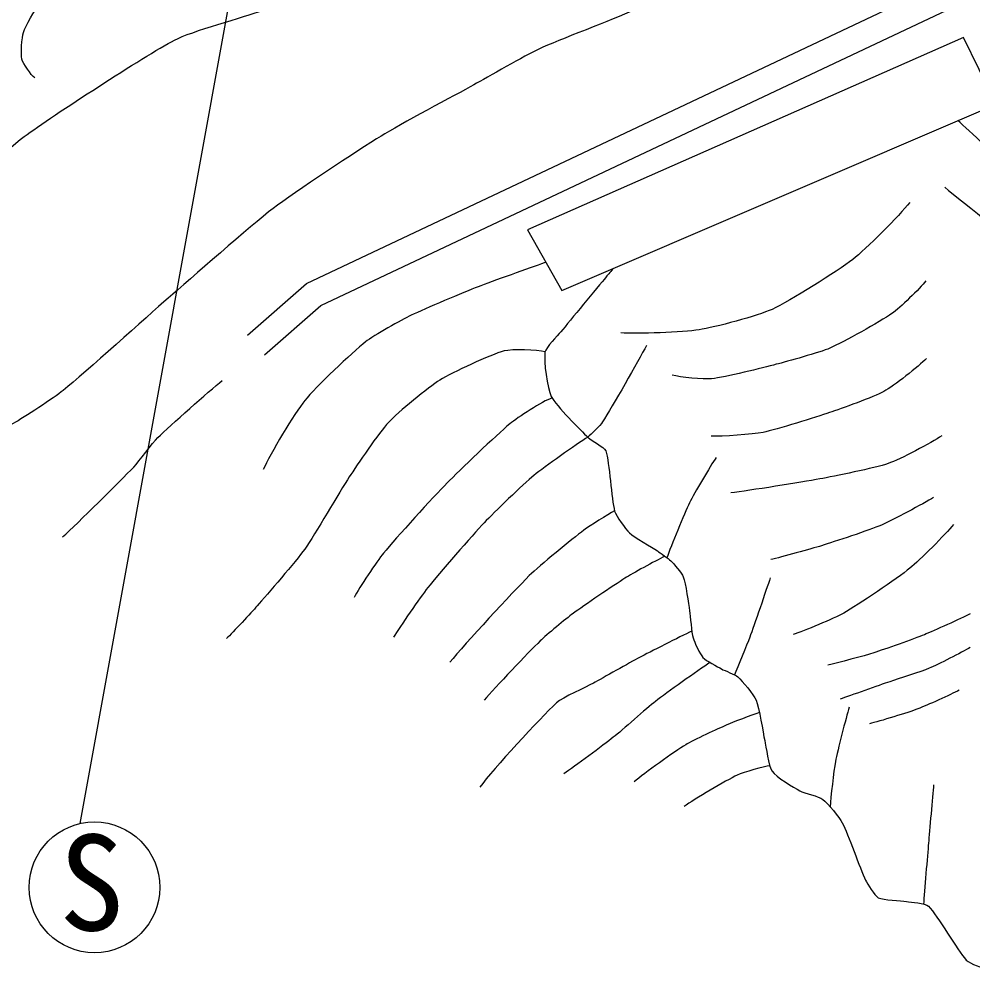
# Model space of a CAD drawing. Units: millimetres, scale not verified. Extents: x 40000 to 680000, y 20000 to 380000.
# Drawn here: x 346288 to 364531, y 247408 to 265602 of the extents above; entities that cross this region are included whole.
import ezdxf
from ezdxf.enums import TextEntityAlignment as Align

# ---------------------------------------------------------------- set-up
doc = ezdxf.new("R2010")
doc.units = ezdxf.units.MM
doc.header["$LTSCALE"] = 1000
doc.layers.add('M-BGD', color=7, linetype='Continuous', lineweight=25)
doc.styles.add('ＭＳ ゴシック', font='')
doc.styles.get('ＭＳ ゴシック').set_extended_font_data('MS Gothic')

msp = doc.modelspace()

# ---------------------------------------------------------------- linework, layer by layer
at = {"layer": 'M-BGD'}
for p, q in [((353262, 282226), (347449, 250223)), ((364350, 265250), (356010, 261574)), ((364971, 263976), (364350, 265250)), ((356671, 260414), (364971, 263976)), ((356010, 261574), (356671, 260414))]:
    msp.add_line(p, q, dxfattribs=at)
for points in [[(350654, 259563), (351782, 260550), (364448, 266531), (366149, 267828), (371671, 275914), (373326, 277523)], [(350984, 259187), (352059, 260128), (364709, 266101), (366516, 267479), (371985, 275487)]]:
    msp.add_lwpolyline(points, dxfattribs=at)
msp.add_circle((347730, 249005), 1250, dxfattribs=at)
for points, knots in [([(336846, 258132), (337255, 258097), (338494, 258161), (338897, 258237), (339326, 258319), (340581, 258718), (340970, 258914), (341368, 259115), (342439, 259927), (342789, 260204), (343193, 260525), (344347, 261556), (344734, 261896), (345066, 262187), (346028, 263096), (346384, 263356), (346936, 263759), (348658, 264882), (349262, 265202), (349574, 265367), (350605, 265643), (350936, 265766), (351966, 266149), (355056, 267298), (356064, 267734), (356533, 267938), (357867, 268699), (358306, 268961), (358660, 269172), (359701, 269844), (360025, 270099), (360360, 270363), (361278, 271258), (361594, 271544), (361958, 271874), (363047, 272870), (363427, 273183), (364222, 273840), (366670, 275732), (367464, 276390), (367769, 276644), (368677, 277426), (368918, 277742), (369212, 278128), (369863, 279438), (370109, 279857), (370178, 279975), (370391, 280333), (370491, 280426), (370662, 280585), (371252, 280964), (371443, 281098), (371556, 281176), (371895, 281411), (372009, 281488)], [0, 0, 0, 0, 1, 1, 1, 2, 2, 2, 3, 3, 3, 4, 4, 4, 5, 5, 5, 6, 6, 6, 7, 7, 7, 8, 8, 8, 9, 9, 9, 10, 10, 10, 11, 11, 11, 12, 12, 12, 13, 13, 13, 14, 14, 14, 15, 15, 15, 16, 16, 16, 17, 17, 17, 18, 18, 18, 18]), ([(372358, 279785), (372330, 279522), (372124, 278752), (372018, 278511), (371863, 278162), (371278, 277174), (371063, 276859), (370713, 276345), (369591, 274853), (369194, 274374), (368763, 273854), (367390, 272360), (366926, 271868), (366561, 271481), (365453, 270332), (365053, 269981), (364771, 269732), (363836, 269094), (363527, 268880), (363261, 268695), (362455, 268154), (362179, 267985), (361809, 267759), (360679, 267110), (360296, 266905), (359849, 266666), (358493, 265981), (358033, 265769), (357679, 265605), (356582, 265194), (356229, 265029), (355972, 264909), (355235, 264483), (354987, 264347), (354632, 264151), (353555, 263579), (353210, 263367), (352787, 263106), (351543, 262284), (351148, 261983), (350728, 261664), (349541, 260615), (349142, 260269), (348738, 259919), (347549, 258841), (347133, 258505), (346955, 258361), (346375, 257985), (346176, 257871), (345900, 257713), (345053, 257267), (344759, 257145), (344469, 257024), (343570, 256734), (343263, 256663)], [0, 0, 0, 0, 1, 1, 1, 2, 2, 2, 3, 3, 3, 4, 4, 4, 5, 5, 5, 6, 6, 6, 7, 7, 7, 8, 8, 8, 9, 9, 9, 10, 10, 10, 11, 11, 11, 12, 12, 12, 13, 13, 13, 14, 14, 14, 15, 15, 15, 16, 16, 16, 17, 17, 17, 18, 18, 18, 18]), ([(328928, 261651), (329056, 261535), (329529, 261294), (329699, 261259), (329862, 261226), (330366, 261294), (330531, 261321), (330713, 261350), (331267, 261446), (331425, 261541), (331556, 261620), (331804, 262023), (331902, 262141), (332000, 262258), (332272, 262638), (332404, 262716), (332503, 262775), (332864, 262755), (332976, 262781), (333107, 262810), (333493, 262929), (333613, 262989), (333764, 263064), (334172, 263376), (334322, 263454), (334434, 263511), (334803, 263601), (334912, 263661), (335161, 263796), (335869, 264265), (336102, 264424), (336368, 264606), (337152, 265171), (337409, 265364), (337660, 265553), (338400, 266135), (338643, 266334), (338814, 266473), (339304, 266920), (339480, 267053), (339596, 267141), (339979, 267354), (340100, 267435), (340221, 267517), (340568, 267785), (340692, 267864), (340948, 268026), (341727, 268499), (341997, 268639), (342320, 268806), (343319, 269241), (343649, 269394), (344019, 269564), (345119, 270093), (345494, 270252), (345973, 270455), (347432, 271015), (347917, 271206), (348537, 271450), (350406, 272159), (351016, 272425), (351809, 272772), (354157, 273886), (354931, 274273), (355344, 274479), (356559, 275143), (356951, 275387), (357148, 275509), (357701, 275936), (357869, 276097)], [0, 0, 0, 0, 1, 1, 1, 2, 2, 2, 3, 3, 3, 4, 4, 4, 5, 5, 5, 6, 6, 6, 7, 7, 7, 8, 8, 8, 9, 9, 9, 10, 10, 10, 11, 11, 11, 12, 12, 12, 13, 13, 13, 14, 14, 14, 15, 15, 15, 16, 16, 16, 17, 17, 17, 18, 18, 18, 19, 19, 19, 20, 20, 20, 21, 21, 21, 22, 22, 22, 23, 23, 23, 23]), ([(346587, 264481), (346516, 264531), (346363, 264754), (346342, 264838), (346317, 264937), (346342, 265251), (346373, 265348), (346409, 265464), (346586, 265790), (346668, 265878), (346732, 265947), (346987, 266076), (347076, 266103), (347187, 266136), (347535, 266151), (347647, 266174), (347694, 266184), (347842, 266225), (347868, 266265), (347913, 266333), (347955, 266580), (347969, 266661), (347977, 266708), (347961, 266858), (347981, 266903), (348008, 266964), (348135, 267129), (348193, 267162), (348302, 267225), (348665, 267346), (348789, 267363), (348892, 267377), (349200, 267321), (349303, 267310), (349347, 267305), (349480, 267279), (349525, 267280), (349564, 267282), (349683, 267304), (349716, 267325), (349767, 267356), (349881, 267502), (349933, 267531), (349999, 267568), (350217, 267636), (350292, 267644), (350355, 267652), (350545, 267624), (350607, 267610), (350651, 267600), (350790, 267562), (350818, 267526), (350927, 267391), (351197, 266944), (351267, 266785)], [0, 0, 0, 0, 1, 1, 1, 2, 2, 2, 3, 3, 3, 4, 4, 4, 5, 5, 5, 6, 6, 6, 7, 7, 7, 8, 8, 8, 9, 9, 9, 10, 10, 10, 11, 11, 11, 12, 12, 12, 13, 13, 13, 14, 14, 14, 15, 15, 15, 16, 16, 16, 17, 17, 17, 18, 18, 18, 18]), ([(367164, 249955), (367243, 249989), (367470, 250113), (367541, 250160), (367613, 250209), (367847, 250352), (367881, 250432), (367916, 250514), (367860, 250787), (367847, 250874), (367832, 250976), (367775, 251278), (367745, 251376), (367721, 251453), (367598, 251663), (367579, 251741), (367553, 251843), (367496, 252160), (367520, 252263), (367545, 252374), (367756, 252655), (367810, 252756), (367841, 252815), (367936, 252996), (367944, 253062), (367959, 253177), (367952, 253527), (367920, 253638), (367880, 253773), (367651, 254135), (367589, 254262), (367544, 254356), (367407, 254641), (367385, 254744), (367365, 254836), (367382, 255120), (367385, 255214), (367389, 255420), (367441, 256040), (367418, 256245), (367407, 256341), (367272, 256604), (367222, 256687), (367115, 256865), (366731, 257359), (366636, 257544), (366589, 257636), (366529, 257943), (366526, 258046), (366524, 258109), (366603, 258286), (366608, 258348), (366621, 258502), (366633, 258969), (366618, 259123), (366606, 259252), (366545, 259646), (366475, 259755), (366381, 259905), (365895, 260201), (365833, 260367), (365742, 260610), (365779, 261402), (365765, 261660), (365759, 261781), (365786, 262153), (365735, 262262), (365679, 262381), (365361, 262631), (365266, 262721), (365063, 262912), (364448, 263477), (364242, 263663)], [0, 0, 0, 0, 1, 1, 1, 2, 2, 2, 3, 3, 3, 4, 4, 4, 5, 5, 5, 6, 6, 6, 7, 7, 7, 8, 8, 8, 9, 9, 9, 10, 10, 10, 11, 11, 11, 12, 12, 12, 13, 13, 13, 14, 14, 14, 15, 15, 15, 16, 16, 16, 17, 17, 17, 18, 18, 18, 19, 19, 19, 20, 20, 20, 21, 21, 21, 22, 22, 22, 23, 23, 23, 24, 24, 24, 24]), ([(363322, 262097), (363133, 261854), (362476, 261197), (362232, 261008), (361946, 260786), (361020, 260205), (360690, 260054), (360427, 259933), (359581, 259706), (359295, 259662), (358998, 259616), (358095, 259581), (357796, 259604)], [0, 0, 0, 0, 1, 1, 1, 2, 2, 2, 3, 3, 3, 4, 4, 4, 4]), ([(356364, 260952), (356357, 260950), (356337, 260943), (356330, 260941), (356077, 260850), (355317, 260584), (355067, 260486), (354808, 260384), (354039, 260064), (353789, 259942), (353607, 259853), (353071, 259557), (352912, 259430), (352661, 259229), (351953, 258565), (351752, 258314), (351559, 258073), (351081, 257276), (350959, 256992)], [0, 0, 0, 0, 1, 1, 1, 2, 2, 2, 3, 3, 3, 4, 4, 4, 5, 5, 5, 6, 6, 6, 6]), ([(357651, 260835), (357624, 260803), (357545, 260709), (357519, 260677), (357345, 260467), (356822, 259837), (356650, 259625), (356588, 259548), (356361, 259331), (356346, 259233), (356321, 259065), (356388, 258543), (356465, 258391), (356561, 258202), (357024, 257752), (357174, 257602), (357233, 257543), (357478, 257427), (357507, 257348), (357585, 257129), (357613, 256422), (357678, 256198), (357706, 256102), (357887, 255852), (357960, 255783), (358054, 255696), (358390, 255506), (358496, 255435), (358548, 255399), (358706, 255293), (358751, 255248), (358806, 255192), (358963, 255012), (358991, 254939), (359037, 254816), (359089, 254423), (359110, 254293), (359127, 254190), (359149, 253875), (359178, 253775), (359201, 253694), (359311, 253460), (359368, 253398), (359424, 253337), (359649, 253221), (359722, 253180), (359783, 253146), (359983, 253073), (360035, 253027), (360119, 252951), (360339, 252688), (360383, 252585), (360445, 252440), (360515, 251968), (360549, 251814), (360576, 251696), (360619, 251323), (360689, 251224), (360763, 251117), (361108, 250913), (361222, 250850), (361304, 250805), (361586, 250744), (361661, 250687), (361754, 250617), (361979, 250340), (362033, 250237), (362143, 250029), (362373, 249357), (362476, 249144), (362512, 249069), (362647, 248846), (362720, 248808), (362817, 248757), (363153, 248755), (363261, 248736), (363345, 248722), (363618, 248704), (363679, 248645), (363859, 248468), (364231, 247798), (364404, 247616), (364469, 247547), (364744, 247446), (364836, 247425), (364897, 247410), (365093, 247408), (365148, 247439), (365279, 247512), (365632, 247804), (365728, 247920)], [0, 0, 0, 0, 1, 1, 1, 2, 2, 2, 3, 3, 3, 4, 4, 4, 5, 5, 5, 6, 6, 6, 7, 7, 7, 8, 8, 8, 9, 9, 9, 10, 10, 10, 11, 11, 11, 12, 12, 12, 13, 13, 13, 14, 14, 14, 15, 15, 15, 16, 16, 16, 17, 17, 17, 18, 18, 18, 19, 19, 19, 20, 20, 20, 21, 21, 21, 22, 22, 22, 23, 23, 23, 24, 24, 24, 25, 25, 25, 26, 26, 26, 27, 27, 27, 28, 28, 28, 29, 29, 29, 30, 30, 30, 30]), ([(363631, 260598), (363522, 260455), (363129, 260077), (362982, 259974), (362759, 259818), (362044, 259422), (361795, 259313), (361598, 259227), (360975, 259057), (360767, 259003), (360522, 258939), (359785, 258753), (359533, 258727), (359382, 258712), (358924, 258755), (358778, 258799)], [0, 0, 0, 0, 1, 1, 1, 2, 2, 2, 3, 3, 3, 4, 4, 4, 5, 5, 5, 5]), ([(356348, 259240), (356198, 259283), (355715, 259298), (355563, 259258), (355303, 259189), (354566, 258843), (354336, 258702), (354120, 258568), (353526, 258080), (353352, 257894), (353177, 257707), (352745, 257066), (352604, 256852), (352425, 256582), (351941, 255736), (351752, 255472), (351587, 255241), (351028, 254599), (350841, 254385), (350729, 254256), (350378, 253881), (350257, 253760)], [0, 0, 0, 0, 1, 1, 1, 2, 2, 2, 3, 3, 3, 4, 4, 4, 5, 5, 5, 6, 6, 6, 7, 7, 7, 7]), ([(358286, 259365), (358133, 259065), (357628, 258187), (357446, 257903), (357402, 257835), (357230, 257658), (357163, 257613)], [0, 0, 0, 0, 1, 1, 1, 2, 2, 2, 2]), ([(363644, 259114), (363502, 258966), (363009, 258585), (362829, 258485), (362634, 258376), (362000, 258152), (361789, 258081), (361537, 257996), (360776, 257754), (360516, 257701), (360321, 257663), (359723, 257618), (359525, 257628)], [0, 0, 0, 0, 1, 1, 1, 2, 2, 2, 3, 3, 3, 4, 4, 4, 4]), ([(347121, 255703), (347401, 255962), (348217, 256764), (348480, 257039), (348581, 257145), (348838, 257502), (348943, 257604), (349178, 257834), (349918, 258487), (350175, 258693)], [0, 0, 0, 0, 1, 1, 1, 2, 2, 2, 3, 3, 3, 3]), ([(356483, 258360), (356297, 258303), (355819, 257985), (355672, 257863), (355419, 257652), (354704, 256970), (354474, 256735), (354221, 256476), (353486, 255676), (353258, 255395), (353129, 255238), (352790, 254728), (352694, 254549)], [0, 0, 0, 0, 1, 1, 1, 2, 2, 2, 3, 3, 3, 4, 4, 4, 4]), ([(357163, 257613), (356955, 257474), (356330, 257040), (356134, 256880), (355931, 256714), (355366, 256167), (355186, 255976), (354960, 255737), (354309, 254993), (354104, 254735), (353961, 254555), (353569, 253985), (353451, 253787)], [0, 0, 0, 0, 1, 1, 1, 2, 2, 2, 3, 3, 3, 4, 4, 4, 4]), ([(363934, 257638), (363746, 257505), (363129, 257184), (362912, 257107), (362659, 257018), (361866, 256863), (361603, 256813), (361264, 256750), (360243, 256589), (359901, 256544)], [0, 0, 0, 0, 1, 1, 1, 2, 2, 2, 3, 3, 3, 3]), ([(359622, 257224), (359507, 257059), (359201, 256538), (359112, 256357), (359012, 256153), (358751, 255522), (358679, 255306)], [0, 0, 0, 0, 1, 1, 1, 2, 2, 2, 2]), ([(363779, 256460), (363588, 256339), (362988, 256021), (362780, 255931), (362558, 255835), (361866, 255607), (361635, 255535), (361443, 255475), (360861, 255316), (360666, 255271)], [0, 0, 0, 0, 1, 1, 1, 2, 2, 2, 3, 3, 3, 3]), ([(357677, 256204), (357554, 256136), (357198, 255915), (357087, 255831), (356871, 255668), (356239, 255154), (356046, 254964), (355727, 254649), (354815, 253656), (354529, 253310)], [0, 0, 0, 0, 1, 1, 1, 2, 2, 2, 3, 3, 3, 3]), ([(364161, 255942), (364012, 255758), (363509, 255254), (363325, 255106), (363087, 254914), (362326, 254399), (362060, 254249), (361877, 254145), (361293, 253899), (361091, 253841)], [0, 0, 0, 0, 1, 1, 1, 2, 2, 2, 3, 3, 3, 3]), ([(358641, 255334), (358443, 255241), (358015, 255001), (357876, 254914), (357673, 254786), (357076, 254383), (356883, 254240), (356752, 254142), (356372, 253829), (356254, 253715), (356031, 253497), (355387, 252819), (355182, 252584)], [0, 0, 0, 0, 1, 1, 1, 2, 2, 2, 3, 3, 3, 4, 4, 4, 4]), ([(360653, 254921), (360580, 254692), (360345, 254010), (360262, 253785), (360209, 253640), (360033, 253209), (359969, 253067)], [0, 0, 0, 0, 1, 1, 1, 2, 2, 2, 2]), ([(364479, 254232), (364307, 254146), (363781, 253907), (363602, 253835), (363411, 253758), (362829, 253550), (362633, 253488), (362460, 253433), (361933, 253293), (361756, 253253)], [0, 0, 0, 0, 1, 1, 1, 2, 2, 2, 3, 3, 3, 3]), ([(359155, 253904), (358925, 253793), (358345, 253499), (358153, 253398), (357975, 253303), (357449, 253005), (357272, 252908), (357132, 252831), (356685, 252639), (356567, 252531), (356245, 252237), (355362, 251267), (355098, 250920)], [0, 0, 0, 0, 1, 1, 1, 2, 2, 2, 3, 3, 3, 4, 4, 4, 4]), ([(364479, 253590), (364328, 253500), (363856, 253261), (363694, 253192), (363547, 253130), (363090, 252989), (362939, 252937), (362749, 252871), (362180, 252669), (361990, 252601)], [0, 0, 0, 0, 1, 1, 1, 2, 2, 2, 3, 3, 3, 3]), ([(359502, 253303), (359277, 253154), (358660, 252716), (358460, 252561), (358292, 252431), (357819, 252004), (357653, 251873), (357469, 251727), (356903, 251309), (356709, 251176)], [0, 0, 0, 0, 1, 1, 1, 2, 2, 2, 3, 3, 3, 3]), ([(364265, 252774), (364113, 252692), (363641, 252478), (363480, 252417), (363298, 252349), (362740, 252177), (362551, 252131)], [0, 0, 0, 0, 1, 1, 1, 2, 2, 2, 2]), ([(360447, 252348), (360295, 252297), (359938, 252160), (359822, 252109), (359662, 252039), (359185, 251823), (359037, 251731), (358830, 251604), (358237, 251179), (358051, 251023)], [0, 0, 0, 0, 1, 1, 1, 2, 2, 2, 3, 3, 3, 3]), ([(362167, 252450), (362102, 252246), (361942, 251621), (361902, 251410), (361869, 251239), (361809, 250719), (361801, 250546)], [0, 0, 0, 0, 1, 1, 1, 2, 2, 2, 2]), ([(360645, 251330), (360539, 251318), (360146, 251207), (360024, 251150), (359810, 251049), (359199, 250689), (359008, 250550)], [0, 0, 0, 0, 1, 1, 1, 2, 2, 2, 2]), ([(363779, 250966), (363759, 250743), (363700, 250075), (363681, 249852), (363661, 249619), (363604, 248919), (363585, 248686)], [0, 0, 0, 0, 1, 1, 1, 2, 2, 2, 2])]:
    msp.add_open_spline(points, degree=3, knots=knots, dxfattribs=at)
msp.add_open_spline([(363992, 262387), (364348, 262101), (365415, 261244), (365771, 260959)], degree=3, dxfattribs=at)

# ---------------------------------------------------------------- texts
at = {"layer": 'M-BGD', "style": 'ＭＳ ゴシック'}
msp.add_text('S', height=1833, dxfattribs=at).set_placement((347052, 247631), align=Align.BOTTOM_LEFT)

doc.saveas('drawing.dxf')
